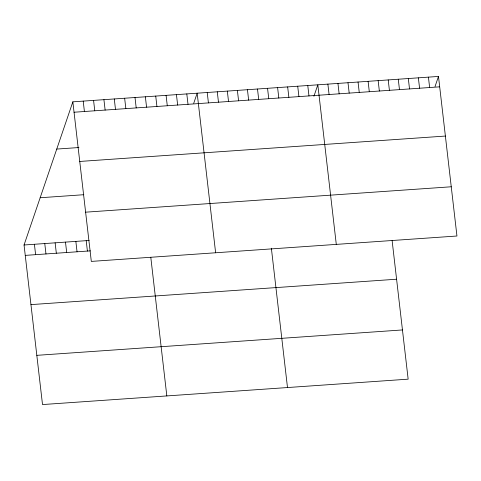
<?xml version="1.0" encoding="UTF-8"?>
<svg xmlns="http://www.w3.org/2000/svg" width="481" height="481" viewBox="0 0 481 481"><rect width="100%" height="100%" fill="white"/><g stroke="black" fill="none" stroke-linecap="round" stroke-linejoin="round"><path stroke-width="0.72" d="M392.111 240.542L408.153 379.166L42.514 404.563L24.05 244.991L72.847 101.834L438.486 76.437L456.95 236.009L91.312 261.405L72.847 101.834M193.717 103.319L197.168 93.194L215.626 252.772M313.913 96.29L317.827 84.818L336.291 244.39M435.034 86.556L438.486 76.437M74.05 112.229L439.688 86.833M56.746 149.074L78.944 147.535M79.744 161.454L445.388 136.057M40.151 197.751L83.814 194.715M85.618 212.175L451.256 186.778M24.05 244.991L89.171 240.47M25.252 255.387L90.374 250.866M30.946 304.617L396.591 279.22M36.815 355.339L402.459 329.942M428.433 77.134L429.635 87.53M418.374 77.832L419.582 88.227M408.321 78.529L409.523 88.925M398.268 79.227L399.47 89.622M388.209 79.924L389.412 90.326M378.156 80.628L379.359 91.023M368.103 81.325L369.306 91.721M358.044 82.023L359.247 92.418M347.991 82.72L349.194 93.116M337.939 83.417L339.141 93.813M327.88 84.115L329.082 94.516M307.768 85.516L308.976 95.911M297.715 86.213L298.917 96.609M287.662 86.911L288.865 97.306M277.603 87.608L278.806 98.004M267.55 88.306L268.753 98.701M257.497 89.003L258.7 99.405M271.368 248.22L287.494 387.548M247.438 89.706L248.641 100.102M237.386 90.404L238.588 100.8M227.333 91.101L228.535 101.497M217.274 91.799L218.476 102.194M207.221 92.496L208.423 102.892M186.802 93.915L188.011 104.311M176.443 94.637L177.651 105.032M166.083 95.352L167.286 105.754M155.724 96.074L156.926 106.469M145.364 96.795L146.567 107.191M135.005 97.511L136.207 107.912M150.793 257.305L166.829 395.929M124.645 98.232L125.848 108.628M114.286 98.954L115.488 109.349M103.926 99.675L105.129 110.071M93.567 100.391L94.769 110.786M83.207 101.112L84.409 111.508M86.207 240.674L87.41 251.07M75.848 241.396L77.05 251.791M65.488 242.111L66.691 252.513M55.129 242.833L56.331 253.228M44.769 243.554L45.972 253.95M34.41 244.27L35.612 254.671"/></g></svg>
